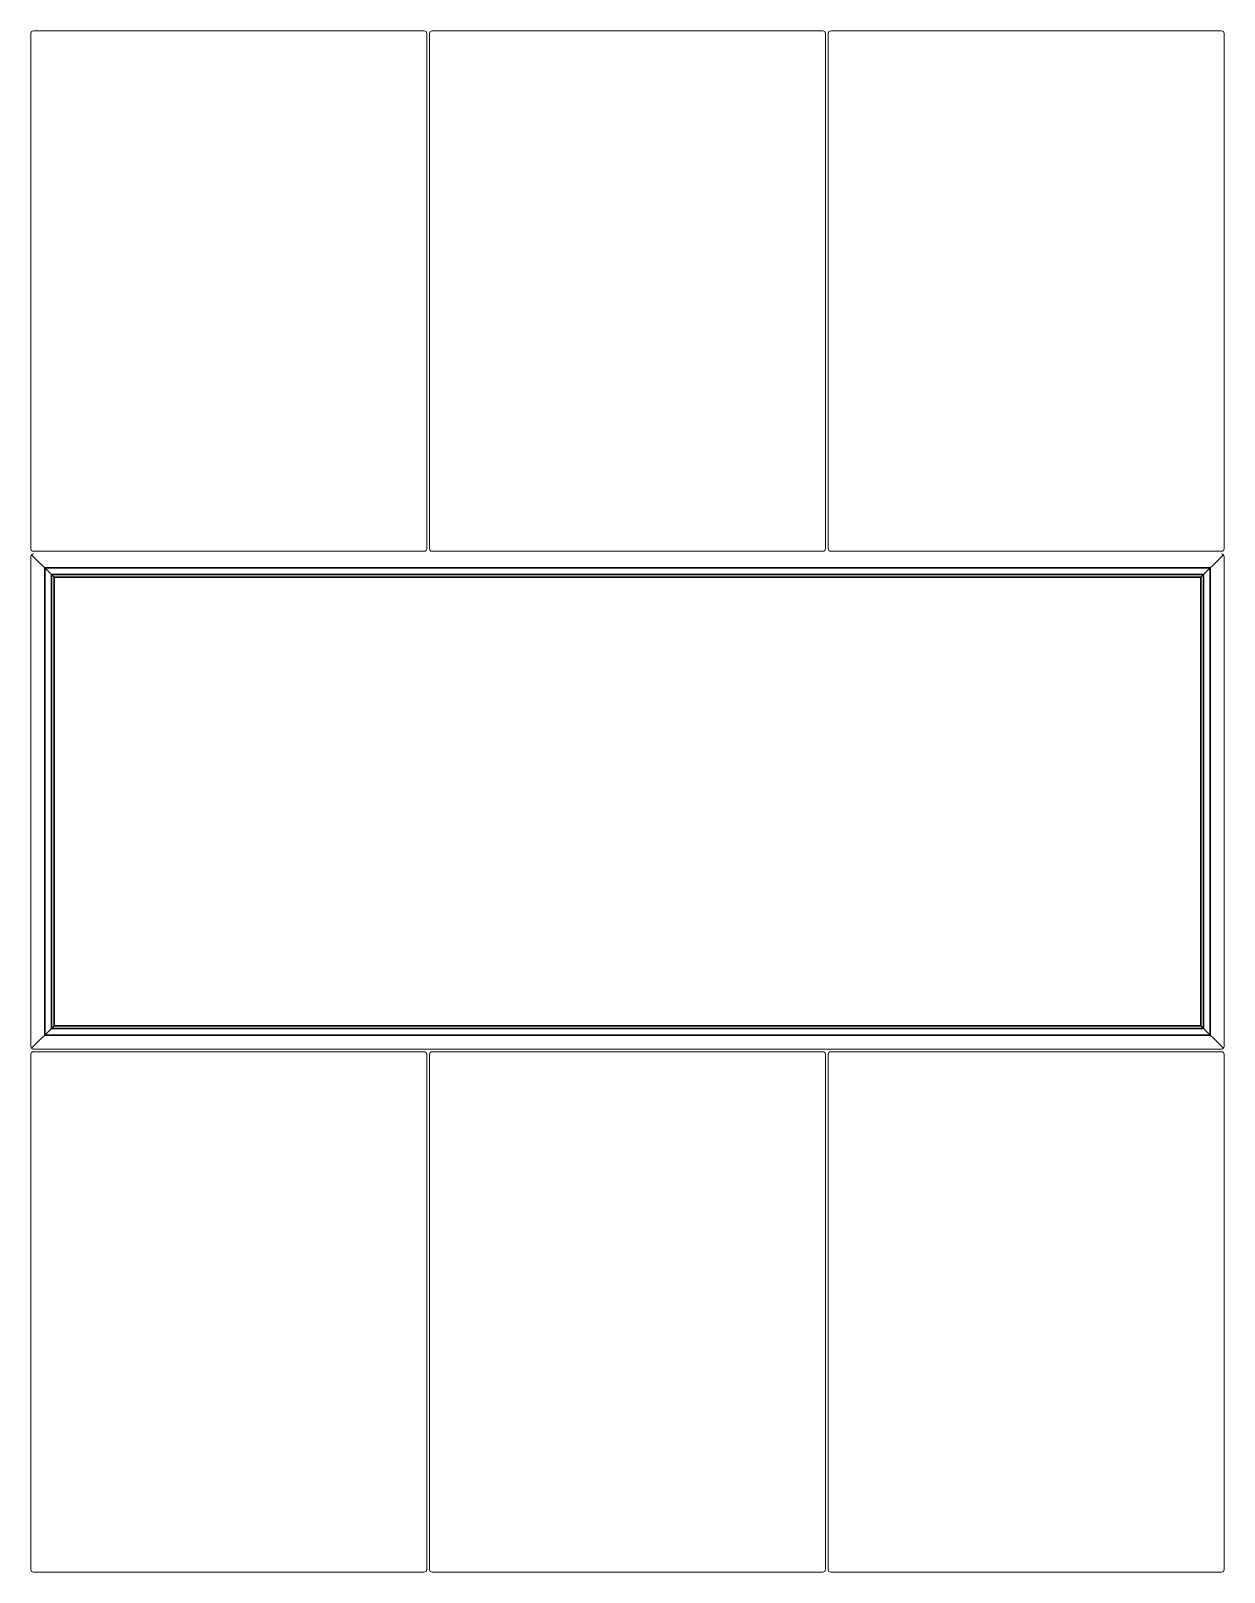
# Model space of a CAD drawing. Extents: x 0 to 1.83, y 0 to 2.36.
import ezdxf

# ---------------------------------------------------------------- set-up
doc = ezdxf.new("R2010")
doc.units = 0

msp = doc.modelspace()

# ---------------------------------------------------------------- linework, layer by layer
at = {"color": 0, "linetype": 'Continuous', "lineweight": 0}
for p, q in [((0, 2.3554), (0, 2.2405)), ((0.004, 2.3594), (0.602, 2.3594)), ((0.606, 2.2405), (0.606, 2.3554)), ((0.61, 2.3554), (0.61, 2.2405)), ((0.614, 2.3594), (1.212, 2.3594)), ((1.216, 2.2405), (1.216, 2.3554)), ((1.22, 2.3554), (1.22, 2.2405)), ((1.224, 2.3594), (1.822, 2.3594)), ((1.826, 2.2405), (1.826, 2.3554)), ((0, 1.5667), (0, 2.2405)), ((0.606, 2.2405), (0.606, 1.5667)), ((0.61, 1.5667), (0.61, 2.2405)), ((1.216, 2.2405), (1.216, 1.5667)), ((1.22, 1.5667), (1.22, 2.2405)), ((1.826, 2.2405), (1.826, 1.5667)), ((0.0361, 1.5226), (0.0012, 1.5575)), ((0.0361, 1.5226), (0.0012, 1.5575)), ((0.602, 1.5627), (0.004, 1.5627)), ((1.212, 1.5627), (0.614, 1.5627)), ((1.822, 1.5627), (1.224, 1.5627)), ((1.7899, 1.5226), (1.8248, 1.5575)), ((0, 0.8047), (0, 1.5547)), ((1.8052, 1.5379), (0.0208, 1.5379)), ((0.0208, 0.8215), (0.0208, 1.5379)), ((1.8041, 1.5368), (0.0219, 1.5368)), ((0.0219, 0.8226), (0.0219, 1.5368)), ((1.8041, 0.8226), (1.8041, 1.5368)), ((1.8052, 0.8215), (1.8052, 1.5379)), ((1.826, 0.8047), (1.826, 1.5547)), ((1.7949, 1.5276), (0.0311, 1.5276)), ((0.0311, 0.8318), (0.0311, 1.5276)), ((1.7939, 1.5266), (0.0321, 1.5266)), ((0.0321, 0.8328), (0.0321, 1.5266)), ((1.7909, 1.5236), (0.0351, 1.5236)), ((0.0351, 0.8358), (0.0351, 1.5236)), ((1.7899, 1.5226), (0.0361, 1.5226)), ((0.0361, 0.8368), (0.0361, 1.5226)), ((1.7899, 0.8368), (1.7899, 1.5226)), ((1.7909, 0.8358), (1.7909, 1.5236)), ((1.7939, 0.8328), (1.7939, 1.5266)), ((1.7949, 0.8318), (1.7949, 1.5276)), ((0.0361, 0.8368), (0.0012, 0.8019)), ((0.0012, 0.8019), (0.0361, 0.8368)), ((1.7949, 0.8318), (0.0311, 0.8318)), ((1.7939, 0.8328), (0.0321, 0.8328)), ((1.7909, 0.8358), (0.0351, 0.8358)), ((1.7899, 0.8368), (0.0361, 0.8368)), ((1.8248, 0.8019), (1.7899, 0.8368)), ((1.8248, 0.8019), (1.7899, 0.8368)), ((1.8052, 0.8215), (0.0208, 0.8215)), ((1.8041, 0.8226), (0.0219, 0.8226)), ((0, 0.1189), (0, 0.7927)), ((1.822, 0.8007), (0.004, 0.8007)), ((0.004, 0.7967), (0.602, 0.7967)), ((0.606, 0.7927), (0.606, 0.1189)), ((0.61, 0.1189), (0.61, 0.7927)), ((0.614, 0.7967), (1.212, 0.7967)), ((1.216, 0.7927), (1.216, 0.1189)), ((1.22, 0.1189), (1.22, 0.7927)), ((1.224, 0.7967), (1.822, 0.7967)), ((1.826, 0.7927), (1.826, 0.1189)), ((0, 0.1189), (0, 0.004)), ((0.606, 0.004), (0.606, 0.1189)), ((0.61, 0.1189), (0.61, 0.004)), ((1.216, 0.004), (1.216, 0.1189)), ((1.22, 0.1189), (1.22, 0.004)), ((1.826, 0.004), (1.826, 0.1189)), ((0.602, 0), (0.004, 0)), ((1.212, 0), (0.614, 0)), ((1.822, 0), (1.224, 0))]:
    msp.add_line(p, q, dxfattribs=at)
at = {"color": 0, "linetype": 'Continuous', "lineweight": 0, "extrusion": (-1.39053e-32, -2.27091e-16, -1)}
for centre, start, end in [((-0.004, 2.3554), 0, 90), ((-0.614, 2.3554), 0, 90), ((-1.224, 2.3554), 0, 90), ((-0.602, 1.5667), 180, 270), ((-1.212, 1.5667), 180, 270), ((-1.822, 1.5667), 180, 270), ((-0.004, 0.7927), 0, 90), ((-0.614, 0.7927), 0, 90), ((-1.224, 0.7927), 0, 90), ((-0.602, 0.004), 180, 270), ((-1.212, 0.004), 180, 270), ((-1.822, 0.004), 180, 270)]:
    msp.add_arc(centre, 0.004, start, end, dxfattribs=at)
at = {"color": 0, "linetype": 'Continuous', "lineweight": 0, "extrusion": (5.74779e-33, -2.27091e-16, -1)}
for centre, start, end in [((-0.602, 2.3554), 90, 180), ((-1.212, 2.3554), 90, 180), ((-1.822, 2.3554), 90, 180), ((-0.004, 1.5667), 270, 0), ((-0.614, 1.5667), 270, 0), ((-1.224, 1.5667), 270, 0), ((-0.602, 0.7927), 90, 180), ((-1.212, 0.7927), 90, 180), ((-1.822, 0.7927), 90, 180), ((-0.004, 0.004), 270, 0), ((-0.614, 0.004), 270, 0), ((-1.224, 0.004), 270, 0)]:
    msp.add_arc(centre, 0.004, start, end, dxfattribs=at)
at = {"color": 0, "linetype": 'Continuous', "lineweight": 0}
for centre, start, end in [((0.004, 1.5547), 135, 180), ((0.004, 1.5547), 90, 135), ((1.822, 1.5547), 45, 90), ((1.822, 1.5547), 0, 45), ((0.004, 0.8047), 180, 225), ((1.822, 0.8047), 315, 360), ((0.004, 0.8047), 225, 270), ((1.822, 0.8047), 270, 315)]:
    msp.add_arc(centre, 0.004, start, end, dxfattribs=at)

doc.saveas('drawing.dxf')
